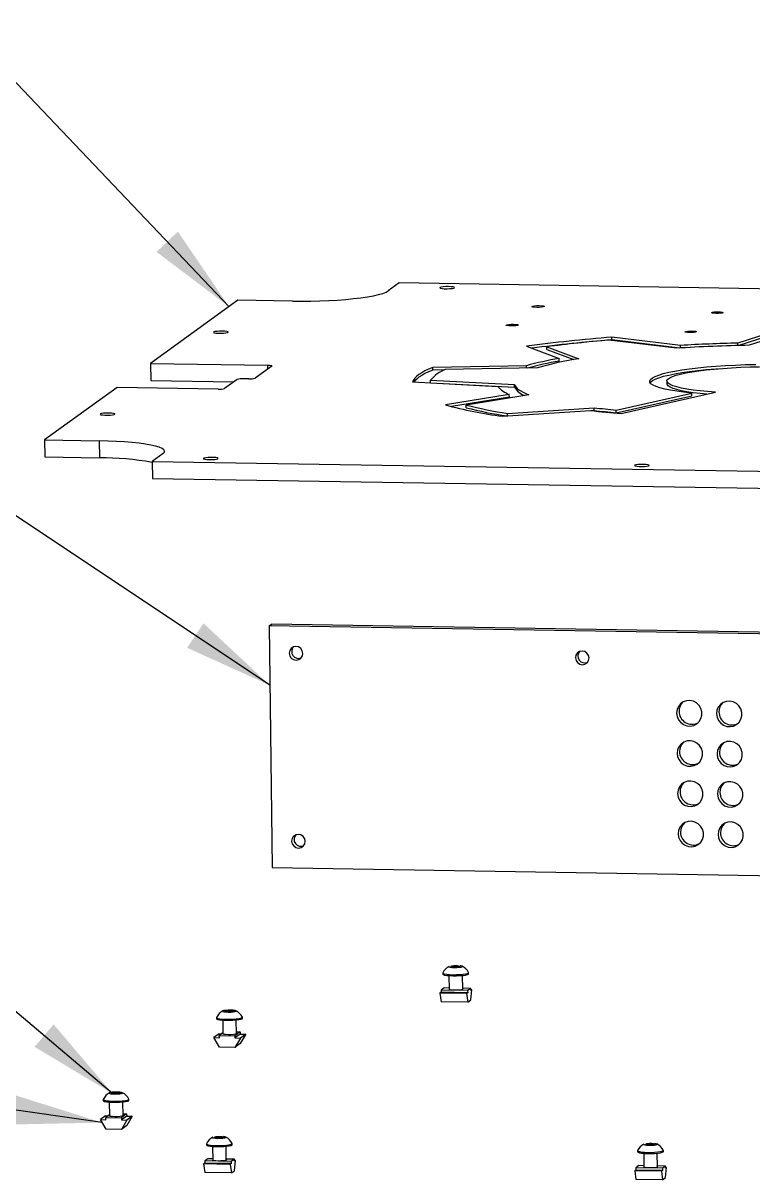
# Model space of a CAD drawing. Header units: millimetres. Extents: x 0 to 279, y 0 to 216.
# Drawn here: x 41.54 to 68.42, y 126.9 to 169.54 of the extents above; entities that cross this region are included whole.
import ezdxf

# ---------------------------------------------------------------- set-up
doc = ezdxf.new("R2010")
doc.units = ezdxf.units.MM
doc.layers.add('TITLE_BLOCK_BORDER', color=7, linetype='Continuous')
doc.dimstyles.new('SLDDIMSTYLE0', dxfattribs={"dimtxt": 0.18, "dimasz": 3.302, "dimexe": 0, "dimexo": 0.0625, "dimgap": 0, "dimtad": 0, "dimtih": 1, "dimtoh": 1, "dimdec": 0, "dimrnd": 1e-09, "dimzin": 0, "dimdsep": 46, "dimtxsty": 'Standard', "dimsah": 1, "dimcen": 0.09, "dimadec": 0, "dimazin": 0, "dimtfac": 3.302, "dimtdec": 0, "dimtofl": 0, "dimtmove": 0, "dimatfit": 3, "dimfxl": 1, "dimfrac": 2, "dimtolj": 1, "dimtzin": 0, "dimarcsym": 0})

msp = doc.modelspace()

# ---------------------------------------------------------------- linework, layer by layer
at = {"color": 7, "linetype": 'Continuous', "lineweight": 25}
for p, q in [((55.391, 159.965), (54.99, 159.675)), ((91.085, 159.392), (55.391, 159.965)), ((49.451, 159.33), (46.231, 157.002)), ((51.461, 159.297), (49.451, 159.33)), ((65.604, 157.559), (63.112, 157.856)), ((65.759, 157.663), (63.224, 157.966)), ((63.225, 157.867), (63.224, 157.966)), ((65.737, 157.567), (63.225, 157.867)), ((69.315, 158.212), (67.87, 157.748)), ((69.316, 158.113), (67.9, 157.659)), ((69.709, 158.123), (68.289, 157.667)), ((60.08, 157.63), (61.281, 157.184)), ((60.827, 157.612), (62.008, 157.174)), ((60.828, 157.513), (60.827, 157.612)), ((60.828, 157.513), (61.826, 157.143)), ((65.76, 157.568), (65.759, 157.663)), ((67.871, 157.658), (67.87, 157.748)), ((46.231, 157.002), (50.546, 156.932)), ((46.231, 157.002), (46.239, 156.373)), ((61.282, 157.085), (61.281, 157.184)), ((50.703, 156.901), (50.086, 156.455)), ((60.084, 156.916), (56.626, 156.855)), ((56.627, 156.756), (56.626, 156.855)), ((57.067, 156.764), (56.627, 156.756)), ((60.486, 156.833), (57.087, 156.773)), ((60.085, 156.826), (60.084, 156.916)), ((44.998, 156.11), (42.327, 154.178)), ((48.725, 156.05), (44.998, 156.11)), ((46.239, 156.373), (49.304, 156.324)), ((49.42, 156.408), (48.96, 156.076)), ((49.851, 156.43), (49.655, 156.433)), ((55.886, 156.32), (59.03, 156.154)), ((56.549, 156.384), (59.639, 156.221)), ((56.55, 156.285), (56.549, 156.384)), ((56.55, 156.285), (59.641, 156.122)), ((59.641, 156.122), (59.639, 156.221)), ((65.255, 156.345), (65.256, 156.246)), ((59.449, 155.859), (57.094, 155.471)), ((59.45, 155.76), (57.32, 155.409)), ((60.172, 155.846), (57.857, 155.464)), ((59.45, 155.76), (59.449, 155.859)), ((63.39, 155.281), (66.169, 155.904)), ((63.391, 155.182), (66.17, 155.805)), ((63.564, 155.158), (67.051, 155.94)), ((66.17, 155.805), (66.169, 155.904)), ((57.858, 155.365), (57.857, 155.464)), ((59.192, 155.05), (62.437, 155.261)), ((59.381, 155.159), (62.571, 155.366)), ((62.454, 155.259), (62.572, 155.267)), ((62.572, 155.267), (62.571, 155.366)), ((63.391, 155.182), (63.39, 155.281)), ((59.383, 155.063), (59.381, 155.159)), ((42.327, 154.178), (44.337, 154.146)), ((42.327, 154.178), (42.335, 153.55)), ((44.337, 154.146), (44.345, 153.518)), ((42.335, 153.55), (44.345, 153.518)), ((46.692, 153.674), (46.29, 153.384)), ((46.29, 153.384), (81.983, 152.812)), ((46.29, 153.384), (46.298, 152.756)), ((46.298, 152.756), (81.991, 152.183)), ((50.599, 147.319), (50.687, 147.383)), ((50.599, 147.319), (50.711, 138.411)), ((96.196, 146.588), (50.599, 147.319)), ((96.284, 146.651), (50.687, 147.383)), ((50.711, 138.411), (96.308, 137.679)), ((57.357, 134.743), (57.356, 134.78)), ((57.527, 134.74), (57.526, 134.787)), ((57.633, 134.758), (57.64, 134.77)), ((56.998, 134.526), (56.999, 134.485)), ((57.225, 134.43), (57.231, 133.923)), ((57.731, 133.93), (57.725, 134.437)), ((57.949, 134.497), (57.948, 134.537)), ((57.047, 133.975), (56.934, 133.893)), ((57.23, 133.972), (57.047, 133.975)), ((58.028, 133.96), (57.73, 133.964)), ((58.028, 133.96), (57.914, 133.878)), ((58.029, 133.88), (58.028, 133.96)), ((58.07, 133.91), (58.029, 133.911)), ((58.07, 133.91), (58.029, 133.88)), ((58.033, 133.534), (58.07, 133.91)), ((56.935, 133.814), (56.894, 133.784)), ((56.894, 133.784), (56.939, 133.468)), ((57.874, 133.769), (56.894, 133.784)), ((57.914, 133.878), (56.934, 133.893)), ((56.934, 133.893), (56.935, 133.814)), ((57.915, 133.798), (56.935, 133.814)), ((57.915, 133.798), (57.874, 133.769)), ((57.874, 133.769), (57.92, 133.452)), ((57.914, 133.878), (57.915, 133.798)), ((57.92, 133.452), (58.033, 133.534)), ((49.102, 133.096), (49.102, 133.145)), ((49.266, 133.106), (49.266, 133.139)), ((57.92, 133.452), (56.939, 133.468)), ((48.663, 132.884), (48.664, 132.843)), ((48.89, 132.788), (48.896, 132.281)), ((49.396, 132.288), (49.389, 132.795)), ((49.614, 132.855), (49.613, 132.895)), ((48.754, 132.284), (48.559, 132.142)), ((48.754, 132.284), (48.852, 132.282)), ((48.895, 132.314), (48.764, 132.218)), ((48.765, 132.139), (48.764, 132.218)), ((48.764, 132.218), (49.332, 132.209)), ((49.528, 132.351), (49.332, 132.209)), ((49.332, 132.209), (49.333, 132.13)), ((49.529, 132.271), (49.333, 132.13)), ((49.395, 132.353), (49.528, 132.351)), ((49.528, 132.351), (49.529, 132.271)), ((49.529, 132.271), (49.735, 132.268)), ((49.735, 132.268), (49.533, 131.925)), ((49.735, 132.268), (49.539, 132.127)), ((48.769, 131.793), (48.559, 132.142)), ((48.559, 132.142), (48.765, 132.139)), ((49.338, 131.784), (48.769, 131.793)), ((49.333, 132.13), (49.539, 132.127)), ((49.539, 132.127), (49.338, 131.784)), ((49.533, 131.925), (49.338, 131.784)), ((44.924, 130.075), (44.923, 130.123)), ((45.087, 130.085), (45.087, 130.117)), ((44.485, 129.862), (44.485, 129.821)), ((44.711, 129.767), (44.717, 129.26)), ((45.217, 129.266), (45.211, 129.773)), ((45.435, 129.833), (45.435, 129.874)), ((44.576, 129.262), (44.38, 129.121)), ((44.576, 129.262), (44.674, 129.261)), ((44.717, 129.292), (44.585, 129.197)), ((45.349, 129.329), (45.154, 129.188)), ((45.35, 129.25), (45.155, 129.108)), ((45.216, 129.331), (45.349, 129.329)), ((45.349, 129.329), (45.35, 129.25)), ((45.35, 129.25), (45.556, 129.247)), ((45.556, 129.247), (45.355, 128.904)), ((45.556, 129.247), (45.361, 129.105)), ((44.59, 128.771), (44.38, 129.121)), ((44.38, 129.121), (44.586, 129.118)), ((44.586, 129.118), (44.585, 129.197)), ((44.585, 129.197), (45.154, 129.188)), ((45.154, 129.188), (45.155, 129.108)), ((45.155, 129.108), (45.361, 129.105)), ((45.361, 129.105), (45.159, 128.762)), ((45.355, 128.904), (45.159, 128.762)), ((45.159, 128.762), (44.59, 128.771)), ((48.647, 128.445), (48.647, 128.482)), ((48.817, 128.443), (48.817, 128.489)), ((48.924, 128.46), (48.931, 128.472)), ((48.289, 128.228), (48.289, 128.187)), ((48.515, 128.133), (48.521, 127.626)), ((49.021, 127.632), (49.015, 128.139)), ((49.239, 128.199), (49.239, 128.24)), ((64.174, 127.973), (64.175, 127.932)), ((64.533, 128.19), (64.532, 128.227)), ((64.703, 128.188), (64.702, 128.234)), ((64.809, 128.206), (64.816, 128.217)), ((65.124, 127.944), (65.124, 127.985)), ((48.225, 127.516), (48.184, 127.487)), ((48.338, 127.678), (48.224, 127.596)), ((49.205, 127.58), (48.224, 127.596)), ((48.224, 127.596), (48.225, 127.516)), ((49.206, 127.501), (48.225, 127.516)), ((48.521, 127.675), (48.338, 127.678)), ((49.318, 127.662), (49.021, 127.667)), ((49.318, 127.662), (49.205, 127.58)), ((49.205, 127.58), (49.206, 127.501)), ((49.319, 127.583), (49.318, 127.662)), ((49.36, 127.612), (49.319, 127.613)), ((49.36, 127.612), (49.319, 127.583)), ((49.324, 127.236), (49.36, 127.612)), ((64.4, 127.878), (64.407, 127.371)), ((64.907, 127.377), (64.9, 127.884)), ((49.165, 127.471), (48.184, 127.487)), ((48.184, 127.487), (48.229, 127.17)), ((49.21, 127.154), (48.229, 127.17)), ((49.206, 127.501), (49.165, 127.471)), ((49.165, 127.471), (49.21, 127.154)), ((49.21, 127.154), (49.324, 127.236)), ((64.11, 127.262), (64.069, 127.232)), ((65.05, 127.216), (64.069, 127.232)), ((64.069, 127.232), (64.115, 126.915)), ((64.223, 127.423), (64.109, 127.341)), ((65.09, 127.325), (64.109, 127.341)), ((64.109, 127.341), (64.11, 127.262)), ((65.091, 127.246), (64.11, 127.262)), ((64.406, 127.42), (64.223, 127.423)), ((65.204, 127.407), (64.906, 127.412)), ((65.091, 127.246), (65.05, 127.216)), ((65.05, 127.216), (65.095, 126.899)), ((65.204, 127.407), (65.09, 127.325)), ((65.09, 127.325), (65.091, 127.246)), ((65.205, 127.328), (65.204, 127.407)), ((65.246, 127.358), (65.204, 127.358)), ((65.246, 127.358), (65.205, 127.328)), ((65.209, 126.981), (65.246, 127.358)), ((65.095, 126.899), (64.115, 126.915)), ((65.095, 126.899), (65.209, 126.981))]:
    msp.add_line(p, q, dxfattribs=at)
at = {"color": 8, "linetype": 'Continuous', "lineweight": 25}
msp.add_line((50.548, 156.789), (50.546, 156.932), dxfattribs=at)
at = {"color": 7, "linetype": 'Continuous', "lineweight": 25, "flags": 128}
for points in [[(51.461, 159.297), (51.794, 159.295), (52.131, 159.298), (52.466, 159.306), (52.796, 159.319), (53.116, 159.337), (53.424, 159.361), (53.713, 159.388), (53.982, 159.42), (54.227, 159.456), (54.444, 159.495), (54.631, 159.537), (54.786, 159.582), (54.906, 159.628), (54.99, 159.675)], [(57.211, 159.831), (57.11, 159.83), (57.015, 159.824), (56.94, 159.813), (56.893, 159.8), (56.883, 159.785), (56.909, 159.772), (56.969, 159.761), (57.054, 159.755), (57.154, 159.753), (57.253, 159.757), (57.34, 159.765), (57.402, 159.777), (57.43, 159.791), (57.422, 159.805), (57.378, 159.818), (57.305, 159.827), (57.211, 159.831)], [(60.463, 159.066), (60.382, 159.07), (60.32, 159.078), (60.287, 159.089), (60.287, 159.102), (60.32, 159.114), (60.382, 159.123), (60.464, 159.129), (60.551, 159.13), (60.632, 159.126), (60.694, 159.118), (60.728, 159.107), (60.728, 159.095), (60.694, 159.083), (60.632, 159.073), (60.551, 159.067), (60.463, 159.066)], [(67.071, 158.843), (66.995, 158.847), (66.937, 158.854), (66.906, 158.864), (66.906, 158.876), (66.937, 158.887), (66.995, 158.896), (67.071, 158.902), (67.153, 158.903), (67.229, 158.899), (67.287, 158.891), (67.318, 158.881), (67.318, 158.869), (67.286, 158.858), (67.228, 158.849), (67.153, 158.844), (67.071, 158.843)], [(59.514, 158.38), (59.433, 158.384), (59.371, 158.392), (59.337, 158.403), (59.337, 158.415), (59.371, 158.427), (59.433, 158.437), (59.514, 158.442), (59.602, 158.444), (59.683, 158.44), (59.745, 158.432), (59.779, 158.421), (59.779, 158.408), (59.745, 158.396), (59.683, 158.387), (59.602, 158.381), (59.514, 158.38)], [(48.876, 158.189), (48.775, 158.188), (48.68, 158.182), (48.604, 158.171), (48.558, 158.158), (48.548, 158.144), (48.574, 158.13), (48.634, 158.119), (48.719, 158.113), (48.819, 158.111), (48.918, 158.115), (49.005, 158.123), (49.067, 158.135), (49.095, 158.149), (49.087, 158.163), (49.043, 158.176), (48.969, 158.185), (48.876, 158.189)], [(66.092, 158.135), (66.016, 158.139), (65.959, 158.146), (65.927, 158.157), (65.927, 158.168), (65.959, 158.18), (66.017, 158.189), (66.092, 158.194), (66.174, 158.195), (66.25, 158.191), (66.308, 158.184), (66.339, 158.173), (66.339, 158.162), (66.308, 158.151), (66.25, 158.142), (66.174, 158.136), (66.092, 158.135)], [(66.169, 155.904), (65.881, 155.936), (65.618, 155.972), (65.382, 156.012), (65.174, 156.054), (64.998, 156.1), (64.854, 156.148), (64.744, 156.199), (64.668, 156.251), (64.627, 156.304), (64.623, 156.358), (64.653, 156.412), (64.72, 156.466), (64.821, 156.52), (64.956, 156.572), (65.123, 156.623), (65.322, 156.671), (65.551, 156.717), (65.807, 156.76), (66.088, 156.8), (66.393, 156.836), (66.717, 156.869), (67.058, 156.897), (67.414, 156.921), (67.781, 156.94), (68.156, 156.954), (68.536, 156.963)], [(50.546, 156.932), (50.584, 156.931), (50.618, 156.929), (50.648, 156.926), (50.673, 156.922), (50.692, 156.917), (50.703, 156.912), (50.707, 156.907), (50.703, 156.901)], [(56.626, 156.855), (56.474, 156.79), (56.339, 156.723), (56.22, 156.657), (56.119, 156.59), (56.035, 156.523), (55.968, 156.455), (55.918, 156.388), (55.886, 156.32)], [(56.627, 156.756), (56.475, 156.691), (56.34, 156.625), (56.222, 156.558), (56.12, 156.491), (56.036, 156.424), (55.969, 156.356), (55.938, 156.317)], [(64.636, 156.288), (64.655, 156.313), (64.721, 156.367), (64.822, 156.421), (64.957, 156.473), (65.125, 156.524), (65.324, 156.572), (65.552, 156.618), (65.808, 156.661), (66.09, 156.701), (66.394, 156.737), (66.718, 156.77), (67.06, 156.798), (67.134, 156.803)], [(67.051, 155.94), (66.754, 155.962), (66.476, 155.989), (66.222, 156.019), (65.992, 156.054), (65.791, 156.091), (65.619, 156.132), (65.479, 156.176), (65.372, 156.222), (65.299, 156.269), (65.261, 156.318), (65.258, 156.367), (65.291, 156.416), (65.358, 156.466), (65.46, 156.514), (65.595, 156.561), (65.761, 156.607), (65.958, 156.65), (66.183, 156.69), (66.434, 156.728), (66.708, 156.762), (67.002, 156.792), (67.313, 156.818), (67.639, 156.839), (67.976, 156.856), (68.319, 156.868), (68.667, 156.875)], [(59.639, 156.221), (59.661, 156.172), (59.696, 156.124), (59.743, 156.077), (59.804, 156.029), (59.877, 155.983), (59.962, 155.937), (60.061, 155.891), (60.172, 155.846)], [(66.721, 155.866), (66.477, 155.89), (66.223, 155.92), (65.994, 155.955), (65.792, 155.992), (65.621, 156.033), (65.481, 156.077), (65.373, 156.123), (65.3, 156.17), (65.262, 156.219), (65.256, 156.246)], [(44.697, 155.167), (44.596, 155.166), (44.501, 155.16), (44.426, 155.15), (44.38, 155.136), (44.369, 155.122), (44.396, 155.109), (44.455, 155.098), (44.541, 155.091), (44.64, 155.089), (44.739, 155.093), (44.826, 155.102), (44.888, 155.114), (44.917, 155.128), (44.909, 155.142), (44.865, 155.154), (44.791, 155.163), (44.697, 155.167)], [(46.692, 153.674), (46.739, 153.722), (46.748, 153.77), (46.72, 153.817), (46.655, 153.863), (46.553, 153.907), (46.416, 153.949), (46.245, 153.988), (46.043, 154.024), (45.812, 154.056), (45.555, 154.084), (45.276, 154.107), (44.977, 154.125), (44.663, 154.138), (44.337, 154.146)], [(48.393, 153.455), (48.494, 153.456), (48.589, 153.463), (48.665, 153.473), (48.711, 153.486), (48.721, 153.501), (48.695, 153.514), (48.635, 153.525), (48.55, 153.532), (48.451, 153.533), (48.351, 153.53), (48.264, 153.521), (48.203, 153.509), (48.174, 153.495), (48.182, 153.481), (48.226, 153.468), (48.3, 153.46), (48.393, 153.455)], [(64.386, 153.278), (64.285, 153.277), (64.191, 153.271), (64.115, 153.261), (64.069, 153.247), (64.058, 153.233), (64.085, 153.219), (64.145, 153.209), (64.23, 153.202), (64.329, 153.2), (64.429, 153.204), (64.515, 153.212), (64.577, 153.225), (64.606, 153.239), (64.598, 153.253), (64.554, 153.265), (64.48, 153.274), (64.386, 153.278)], [(51.842, 146.31), (51.822, 146.407), (51.766, 146.489), (51.685, 146.545), (51.589, 146.566), (51.493, 146.548), (51.413, 146.495), (51.36, 146.414), (51.342, 146.318), (51.362, 146.221), (51.417, 146.138), (51.499, 146.082), (51.595, 146.061), (51.691, 146.079), (51.771, 146.132), (51.824, 146.213), (51.842, 146.31)], [(62.386, 146.141), (62.365, 146.237), (62.31, 146.32), (62.228, 146.376), (62.132, 146.397), (62.037, 146.379), (61.957, 146.326), (61.903, 146.245), (61.886, 146.149), (61.906, 146.052), (61.961, 145.969), (62.043, 145.913), (62.139, 145.892), (62.234, 145.91), (62.315, 145.963), (62.368, 146.044), (62.386, 146.141)], [(65.613, 144.109), (65.632, 143.982), (65.684, 143.863), (65.766, 143.763), (65.871, 143.687), (65.991, 143.642), (66.118, 143.631), (66.242, 143.655), (66.354, 143.713), (66.446, 143.799), (66.511, 143.907), (66.544, 144.03), (66.542, 144.159), (66.506, 144.283), (66.439, 144.394), (66.345, 144.483), (66.231, 144.544), (66.106, 144.572), (65.979, 144.565), (65.86, 144.524), (65.757, 144.452), (65.678, 144.353), (65.629, 144.236), (65.613, 144.109)], [(67.084, 144.086), (67.103, 143.958), (67.155, 143.84), (67.237, 143.739), (67.342, 143.663), (67.462, 143.618), (67.589, 143.608), (67.713, 143.632), (67.825, 143.689), (67.917, 143.775), (67.982, 143.884), (68.015, 144.007), (68.013, 144.135), (67.977, 144.259), (67.91, 144.37), (67.816, 144.459), (67.702, 144.52), (67.577, 144.548), (67.45, 144.541), (67.331, 144.5), (67.228, 144.428), (67.149, 144.33), (67.1, 144.213), (67.084, 144.086)], [(65.632, 142.625), (65.651, 142.497), (65.703, 142.379), (65.784, 142.278), (65.889, 142.202), (66.01, 142.157), (66.137, 142.146), (66.261, 142.171), (66.373, 142.228), (66.465, 142.314), (66.53, 142.423), (66.562, 142.546), (66.561, 142.674), (66.525, 142.798), (66.457, 142.909), (66.363, 142.998), (66.25, 143.059), (66.125, 143.087), (65.998, 143.08), (65.879, 143.039), (65.776, 142.967), (65.697, 142.869), (65.648, 142.752), (65.632, 142.625)], [(67.103, 142.601), (67.122, 142.474), (67.174, 142.355), (67.255, 142.254), (67.36, 142.179), (67.481, 142.134), (67.608, 142.123), (67.732, 142.147), (67.844, 142.204), (67.936, 142.29), (68, 142.399), (68.033, 142.522), (68.032, 142.65), (67.996, 142.775), (67.928, 142.885), (67.834, 142.974), (67.721, 143.035), (67.596, 143.063), (67.469, 143.057), (67.35, 143.016), (67.247, 142.943), (67.168, 142.845), (67.118, 142.728), (67.103, 142.601)], [(65.65, 141.14), (65.669, 141.013), (65.722, 140.894), (65.803, 140.793), (65.908, 140.717), (66.028, 140.673), (66.155, 140.662), (66.279, 140.686), (66.392, 140.743), (66.483, 140.829), (66.548, 140.938), (66.581, 141.061), (66.579, 141.189), (66.543, 141.314), (66.476, 141.424), (66.382, 141.513), (66.268, 141.574), (66.143, 141.602), (66.017, 141.596), (65.897, 141.555), (65.794, 141.482), (65.715, 141.384), (65.666, 141.267), (65.65, 141.14)], [(67.121, 141.116), (67.14, 140.989), (67.192, 140.87), (67.274, 140.77), (67.379, 140.694), (67.499, 140.649), (67.626, 140.638), (67.75, 140.662), (67.862, 140.72), (67.954, 140.806), (68.019, 140.914), (68.052, 141.037), (68.05, 141.166), (68.014, 141.29), (67.947, 141.401), (67.853, 141.49), (67.739, 141.551), (67.614, 141.579), (67.488, 141.572), (67.368, 141.531), (67.265, 141.459), (67.186, 141.36), (67.137, 141.243), (67.121, 141.116)], [(65.669, 139.655), (65.688, 139.528), (65.74, 139.409), (65.822, 139.308), (65.926, 139.233), (66.047, 139.188), (66.174, 139.177), (66.298, 139.201), (66.41, 139.258), (66.502, 139.345), (66.567, 139.453), (66.6, 139.576), (66.598, 139.705), (66.562, 139.829), (66.495, 139.94), (66.401, 140.029), (66.287, 140.09), (66.162, 140.118), (66.035, 140.111), (65.916, 140.07), (65.813, 139.997), (65.734, 139.899), (65.685, 139.782), (65.669, 139.655)], [(67.14, 139.632), (67.159, 139.504), (67.211, 139.386), (67.292, 139.285), (67.397, 139.209), (67.518, 139.164), (67.645, 139.153), (67.769, 139.178), (67.881, 139.235), (67.973, 139.321), (68.038, 139.43), (68.07, 139.553), (68.069, 139.681), (68.033, 139.805), (67.965, 139.916), (67.871, 140.005), (67.758, 140.066), (67.633, 140.094), (67.506, 140.087), (67.387, 140.046), (67.284, 139.974), (67.205, 139.876), (67.156, 139.759), (67.14, 139.632)], [(51.929, 139.381), (51.909, 139.478), (51.853, 139.561), (51.771, 139.617), (51.676, 139.637), (51.58, 139.62), (51.5, 139.566), (51.446, 139.485), (51.429, 139.389), (51.449, 139.292), (51.504, 139.209), (51.586, 139.153), (51.682, 139.133), (51.777, 139.15), (51.858, 139.204), (51.911, 139.285), (51.929, 139.381)], [(57.229, 134.769), (57.225, 134.767), (57.225, 134.753), (57.262, 134.741), (57.331, 134.732), (57.421, 134.727), (57.519, 134.729), (57.609, 134.735), (57.678, 134.746), (57.716, 134.759), (57.716, 134.773), (57.678, 134.785), (57.632, 134.792)], [(57.356, 134.78), (57.34, 134.777), (57.327, 134.775), (57.315, 134.772), (57.307, 134.769), (57.301, 134.766), (57.298, 134.762), (57.298, 134.759), (57.3, 134.756)], [(57.584, 134.746), (57.6, 134.748), (57.614, 134.751), (57.626, 134.754), (57.634, 134.757), (57.64, 134.76), (57.643, 134.763), (57.643, 134.767), (57.64, 134.77)], [(56.999, 134.53), (56.998, 134.526), (57.015, 134.508), (57.065, 134.492), (57.146, 134.479), (57.251, 134.469), (57.372, 134.464), (57.501, 134.465), (57.628, 134.47), (57.743, 134.479), (57.839, 134.493), (57.907, 134.509), (57.943, 134.527), (57.947, 134.542)], [(56.999, 134.485), (57.015, 134.468), (57.066, 134.451), (57.146, 134.438), (57.251, 134.428), (57.372, 134.424), (57.501, 134.424), (57.628, 134.429), (57.744, 134.439), (57.839, 134.452), (57.908, 134.469), (57.944, 134.487), (57.949, 134.497)], [(57.731, 133.93), (57.726, 133.923), (57.689, 133.909), (57.62, 133.899), (57.529, 133.892), (57.432, 133.891), (57.342, 133.895), (57.273, 133.904), (57.236, 133.917), (57.231, 133.923)], [(48.89, 133.111), (48.927, 133.099), (48.996, 133.09), (49.086, 133.085), (49.184, 133.087), (49.274, 133.093), (49.343, 133.104), (49.38, 133.117), (49.381, 133.131), (49.343, 133.143), (49.275, 133.152), (49.185, 133.156), (49.087, 133.155), (48.997, 133.149), (48.928, 133.138), (48.89, 133.125), (48.89, 133.111)], [(48.971, 133.127), (48.966, 133.124), (48.963, 133.12), (48.963, 133.117), (48.965, 133.114), (48.971, 133.111), (48.98, 133.108), (48.991, 133.105), (49.005, 133.103)], [(49.299, 133.115), (49.305, 133.118), (49.308, 133.121), (49.308, 133.125), (49.305, 133.128), (49.299, 133.131), (49.291, 133.134), (49.28, 133.136), (49.266, 133.139)], [(48.664, 132.888), (48.672, 132.871), (48.714, 132.854), (48.788, 132.84), (48.887, 132.829), (49.006, 132.823), (49.133, 132.822), (49.262, 132.826), (49.381, 132.835), (49.482, 132.847), (49.558, 132.863), (49.602, 132.881), (49.612, 132.899), (49.612, 132.9)], [(48.664, 132.843), (48.673, 132.83), (48.715, 132.813), (48.788, 132.799), (48.888, 132.788), (49.006, 132.782), (49.134, 132.781), (49.262, 132.785), (49.381, 132.794), (49.483, 132.806), (49.558, 132.822), (49.603, 132.84), (49.614, 132.855)], [(49.396, 132.288), (49.391, 132.281), (49.354, 132.267), (49.285, 132.257), (49.194, 132.25), (49.097, 132.249), (49.007, 132.253), (48.938, 132.262), (48.901, 132.275), (48.896, 132.281)], [(44.711, 130.09), (44.749, 130.077), (44.817, 130.068), (44.908, 130.064), (45.005, 130.065), (45.095, 130.072), (45.164, 130.082), (45.202, 130.095), (45.202, 130.109), (45.165, 130.122), (45.096, 130.131), (45.006, 130.135), (44.908, 130.134), (44.818, 130.127), (44.749, 130.117), (44.712, 130.103), (44.711, 130.09)], [(44.793, 130.105), (44.787, 130.102), (44.784, 130.099), (44.784, 130.096), (44.787, 130.093), (44.793, 130.09), (44.801, 130.087), (44.813, 130.084), (44.826, 130.082)], [(45.121, 130.093), (45.126, 130.097), (45.129, 130.1), (45.129, 130.103), (45.127, 130.106), (45.121, 130.109), (45.112, 130.112), (45.101, 130.115), (45.087, 130.117)], [(44.485, 129.821), (44.494, 129.808), (44.536, 129.792), (44.61, 129.777), (44.709, 129.767), (44.827, 129.761), (44.955, 129.76), (45.084, 129.764), (45.203, 129.772), (45.304, 129.785), (45.38, 129.801), (45.424, 129.819), (45.435, 129.833)], [(44.486, 129.867), (44.494, 129.849), (44.536, 129.832), (44.609, 129.818), (44.709, 129.808), (44.827, 129.802), (44.955, 129.801), (45.083, 129.804), (45.202, 129.813), (45.303, 129.826), (45.379, 129.842), (45.424, 129.859), (45.434, 129.878), (45.433, 129.879)], [(45.217, 129.266), (45.212, 129.259), (45.175, 129.246), (45.106, 129.235), (45.016, 129.229), (44.918, 129.228), (44.828, 129.232), (44.759, 129.241), (44.722, 129.253), (44.717, 129.26)], [(48.52, 128.472), (48.516, 128.469), (48.515, 128.455), (48.553, 128.443), (48.621, 128.434), (48.712, 128.43), (48.809, 128.431), (48.899, 128.437), (48.968, 128.448), (49.006, 128.461), (49.006, 128.475), (48.969, 128.487), (48.922, 128.494)], [(48.647, 128.482), (48.631, 128.48), (48.617, 128.477), (48.605, 128.474), (48.597, 128.471), (48.591, 128.468), (48.588, 128.465), (48.588, 128.461), (48.591, 128.458)], [(48.875, 128.448), (48.891, 128.451), (48.905, 128.453), (48.916, 128.456), (48.925, 128.459), (48.93, 128.462), (48.933, 128.466), (48.933, 128.469), (48.931, 128.472)], [(48.29, 128.233), (48.289, 128.229), (48.305, 128.211), (48.355, 128.194), (48.436, 128.181), (48.541, 128.172), (48.662, 128.167), (48.791, 128.167), (48.918, 128.172), (49.034, 128.182), (49.129, 128.195), (49.197, 128.212), (49.233, 128.23), (49.237, 128.244)], [(48.289, 128.187), (48.305, 128.17), (48.356, 128.154), (48.436, 128.14), (48.541, 128.131), (48.663, 128.126), (48.792, 128.126), (48.919, 128.131), (49.034, 128.141), (49.129, 128.154), (49.198, 128.171), (49.234, 128.189), (49.239, 128.199)], [(64.175, 127.978), (64.174, 127.974), (64.19, 127.956), (64.241, 127.939), (64.321, 127.926), (64.426, 127.917), (64.548, 127.912), (64.677, 127.912), (64.803, 127.917), (64.919, 127.927), (65.014, 127.94), (65.083, 127.957), (65.119, 127.975), (65.123, 127.99)], [(64.175, 127.932), (64.191, 127.915), (64.241, 127.899), (64.322, 127.885), (64.427, 127.876), (64.548, 127.871), (64.677, 127.871), (64.804, 127.876), (64.919, 127.886), (65.015, 127.9), (65.083, 127.916), (65.119, 127.934), (65.124, 127.944)], [(64.405, 128.217), (64.401, 128.214), (64.401, 128.2), (64.438, 128.188), (64.507, 128.179), (64.597, 128.175), (64.694, 128.176), (64.785, 128.182), (64.854, 128.193), (64.891, 128.206), (64.891, 128.22), (64.854, 128.232), (64.807, 128.239)], [(64.532, 128.227), (64.516, 128.225), (64.502, 128.222), (64.491, 128.219), (64.482, 128.216), (64.476, 128.213), (64.473, 128.21), (64.473, 128.207), (64.476, 128.203)], [(64.76, 128.193), (64.776, 128.196), (64.79, 128.198), (64.801, 128.201), (64.81, 128.204), (64.816, 128.208), (64.819, 128.211), (64.819, 128.214), (64.816, 128.217)], [(49.021, 127.632), (49.016, 127.625), (48.979, 127.612), (48.91, 127.601), (48.82, 127.595), (48.722, 127.593), (48.632, 127.598), (48.563, 127.607), (48.526, 127.619), (48.521, 127.626)], [(64.907, 127.377), (64.902, 127.37), (64.864, 127.357), (64.795, 127.346), (64.705, 127.34), (64.608, 127.339), (64.518, 127.343), (64.449, 127.352), (64.411, 127.364), (64.407, 127.371)]]:
    msp.add_lwpolyline(points, dxfattribs=at)
at = {"color": 7, "linetype": 'Continuous', "lineweight": 25}
for centre, radius, start, end in [((67.228, 105.651), 52.468, 94.3767, 97.8307), ((67.297, 104.818), 53.205, 94.3893, 97.5851), ((67.288, 107.995), 50.036, 94.7876, 97.4198), ((69.368, 97.685), 59.992, 91.03005, 93.59645), ((69.414, 93.368), 64.399, 91.37327, 93.25322), ((63.425, 144.822), 12.546, 99.8401, 105.4441), ((63.453, 144.588), 12.684, 99.8565, 105.2432), ((63.79, 145.667), 11.644, 98.8015, 106.4828), ((57.493, 155.645), 1.199, 109.8078, 141.9308), ((49.605, 155.787), 0.649, 85.595, 106.6124), ((49.901, 157.077), 0.649, 265.595, 286.6124), ((59.742, 156.722), 0.911, 218.5633, 251.1874), ((60.247, 156.478), 0.703, 210.463, 249.7291), ((48.774, 156.697), 0.649, 265.595, 286.6124), ((61.309, 171.063), 16.152, 254.8722, 262.468), ((61.649, 170.435), 15.444, 255.784, 261.5562), ((61.643, 170.302), 15.408, 255.781, 261.5153), ((66.306, 191.553), 36.498, 263.9146, 265.6925), ((66.082, 185.384), 30.223, 263.3288, 264.8893), ((66.084, 185.285), 30.223, 263.3288, 264.8893), ((44.397, 142.613), 10.905, 80.0017, 90.2761), ((51.686, 146.382), 0.256, 139.8774, 291.8612), ((62.23, 146.213), 0.256, 139.8774, 291.8612), ((66.16, 144.182), 0.458, 132.9718, 181.0609), ((66.18, 144.174), 0.478, 180.1375, 297.6358), ((67.631, 144.158), 0.458, 132.9718, 181.0609), ((67.65, 144.151), 0.478, 180.1375, 297.6358), ((66.178, 142.697), 0.458, 132.9718, 181.0609), ((67.649, 142.673), 0.458, 132.9718, 181.0609), ((66.198, 142.69), 0.478, 180.1375, 297.6358), ((67.669, 142.666), 0.478, 180.1375, 297.6358), ((66.197, 141.212), 0.458, 132.9718, 181.0609), ((66.217, 141.205), 0.478, 180.1375, 297.6358), ((67.668, 141.189), 0.458, 132.9718, 181.0609), ((67.688, 141.181), 0.478, 180.1375, 297.6358), ((66.215, 139.727), 0.458, 132.9718, 181.0609), ((67.686, 139.704), 0.458, 132.9718, 181.0609), ((51.773, 139.453), 0.256, 139.8774, 291.8612), ((66.235, 139.72), 0.478, 180.1375, 297.6358), ((67.706, 139.697), 0.478, 180.1375, 297.6358), ((57.476, 134.302), 0.529, 117.8296, 154.394), ((57.484, 133.723), 1.065, 87.7252, 96.8861), ((57.538, 134.476), 0.311, 70.7876, 92.1492), ((57.476, 134.302), 0.529, 27.0411, 63.6056), ((57.403, 135.05), 0.311, 250.7876, 272.1492), ((57.457, 135.803), 1.065, 267.7252, 276.8861), ((49.141, 132.66), 0.529, 117.8296, 154.394), ((49.1, 132.669), 0.475, 89.8041, 105.7192), ((49.121, 134.047), 0.951, 262.9848, 272.8762), ((49.15, 132.195), 0.951, 82.9848, 92.8762), ((49.171, 133.572), 0.475, 269.8041, 285.7192), ((49.141, 132.66), 0.529, 27.0411, 63.6056), ((44.962, 129.638), 0.529, 117.8296, 154.394), ((44.922, 129.648), 0.475, 89.8041, 105.7192), ((44.942, 131.026), 0.951, 262.9848, 272.8762), ((44.971, 129.173), 0.951, 82.9848, 92.8762), ((44.992, 130.551), 0.475, 269.8041, 285.7192), ((44.962, 129.638), 0.529, 27.0411, 63.6056), ((48.766, 128.004), 0.529, 117.8296, 154.394), ((48.693, 128.752), 0.311, 250.7876, 272.1492), ((48.774, 127.425), 1.065, 87.7252, 96.8861), ((48.747, 129.505), 1.065, 267.7252, 276.8861), ((48.828, 128.178), 0.311, 70.7876, 92.1492), ((48.766, 128.004), 0.529, 27.0411, 63.6056), ((64.652, 127.749), 0.529, 117.8296, 154.394), ((64.578, 128.497), 0.311, 250.7876, 272.1492), ((64.66, 127.17), 1.065, 87.7252, 96.8861), ((64.632, 129.25), 1.065, 267.7252, 276.8861), ((64.714, 127.923), 0.311, 70.7876, 92.1492), ((64.652, 127.749), 0.529, 27.0411, 63.6056)]:
    msp.add_arc(centre, radius, start, end, dxfattribs=at)
for points, knots in [([(57.356, 134.78), (57.349, 134.764), (57.34, 134.747), (57.331, 134.747), (57.331, 134.747)], [0, 0, 0, 0, 0.954715, 1, 1, 1, 1]), ([(57.526, 134.787), (57.518, 134.783), (57.492, 134.769), (57.444, 134.756), (57.393, 134.764), (57.366, 134.776), (57.356, 134.78)], [0, 0, 0, 0, 0.156025, 0.493707, 0.819058, 1, 1, 1, 1]), ([(57.64, 134.77), (57.624, 134.762), (57.596, 134.749), (57.556, 134.763), (57.535, 134.779), (57.526, 134.787)], [0, 0, 0, 0, 0.439117, 0.751367, 1, 1, 1, 1]), ([(49.102, 133.145), (49.083, 133.132), (49.052, 133.11), (49.005, 133.112), (48.982, 133.122), (48.971, 133.127)], [0, 0, 0, 0, 0.439117, 0.751367, 1, 1, 1, 1]), ([(48.971, 133.127), (48.973, 133.121), (48.975, 133.114), (48.978, 133.11), (48.978, 133.109)], [0, 0, 0, 0, 0.766156, 1, 1, 1, 1]), ([(49.266, 133.139), (49.242, 133.129), (49.202, 133.113), (49.144, 133.123), (49.115, 133.138), (49.102, 133.145)], [0, 0, 0, 0, 0.439117, 0.751367, 1, 1, 1, 1]), ([(49.293, 133.106), (49.289, 133.104), (49.282, 133.099), (49.273, 133.118), (49.267, 133.134), (49.266, 133.139)], [0, 0, 0, 0, 0.379977, 0.804055, 1, 1, 1, 1]), ([(44.923, 130.123), (44.905, 130.11), (44.873, 130.089), (44.826, 130.09), (44.803, 130.101), (44.793, 130.105)], [0, 0, 0, 0, 0.439117, 0.751367, 1, 1, 1, 1]), ([(44.793, 130.105), (44.794, 130.1), (44.797, 130.092), (44.799, 130.089), (44.8, 130.088)], [0, 0, 0, 0, 0.7661557, 1, 1, 1, 1]), ([(45.087, 130.117), (45.064, 130.108), (45.024, 130.092), (44.965, 130.102), (44.936, 130.117), (44.923, 130.123)], [0, 0, 0, 0, 0.439117, 0.751367, 1, 1, 1, 1]), ([(45.114, 130.085), (45.111, 130.083), (45.104, 130.078), (45.094, 130.096), (45.089, 130.112), (45.087, 130.117)], [0, 0, 0, 0, 0.379977, 0.804055, 1, 1, 1, 1]), ([(48.647, 128.482), (48.639, 128.466), (48.631, 128.45), (48.622, 128.449), (48.621, 128.449)], [0, 0, 0, 0, 0.954715, 1, 1, 1, 1]), ([(48.817, 128.489), (48.808, 128.485), (48.782, 128.471), (48.734, 128.459), (48.684, 128.467), (48.656, 128.478), (48.647, 128.482)], [0, 0, 0, 0, 0.1560255, 0.4937074, 0.8190578, 1, 1, 1, 1]), ([(48.931, 128.472), (48.914, 128.464), (48.887, 128.451), (48.846, 128.465), (48.826, 128.482), (48.817, 128.489)], [0, 0, 0, 0, 0.439117, 0.751367, 1, 1, 1, 1]), ([(64.532, 128.227), (64.524, 128.211), (64.516, 128.195), (64.507, 128.194), (64.507, 128.194)], [0, 0, 0, 0, 0.954715, 1, 1, 1, 1]), ([(64.702, 128.234), (64.694, 128.23), (64.668, 128.216), (64.619, 128.204), (64.569, 128.212), (64.542, 128.223), (64.532, 128.227)], [0, 0, 0, 0, 0.156025, 0.493707, 0.819058, 1, 1, 1, 1]), ([(64.816, 128.217), (64.8, 128.209), (64.772, 128.196), (64.731, 128.21), (64.711, 128.227), (64.702, 128.234)], [0, 0, 0, 0, 0.4391165, 0.7513669, 1, 1, 1, 1])]:
    msp.add_open_spline(points, degree=3, knots=knots, dxfattribs=at)

# ---------------------------------------------------------------- leaders
at = {"layer": 'TITLE_BLOCK_BORDER'}
for points in [[(49.121, 159.091), (39.181, 169.545)], [(50.626, 145.135), (33.825, 156.339)], [(44.826, 130.082), (29.653, 142.941)], [(44.446, 129.011), (27.534, 131.423)]]:
    msp.add_leader(points, dimstyle='SLDDIMSTYLE0', dxfattribs=at)

doc.saveas('drawing.dxf')
